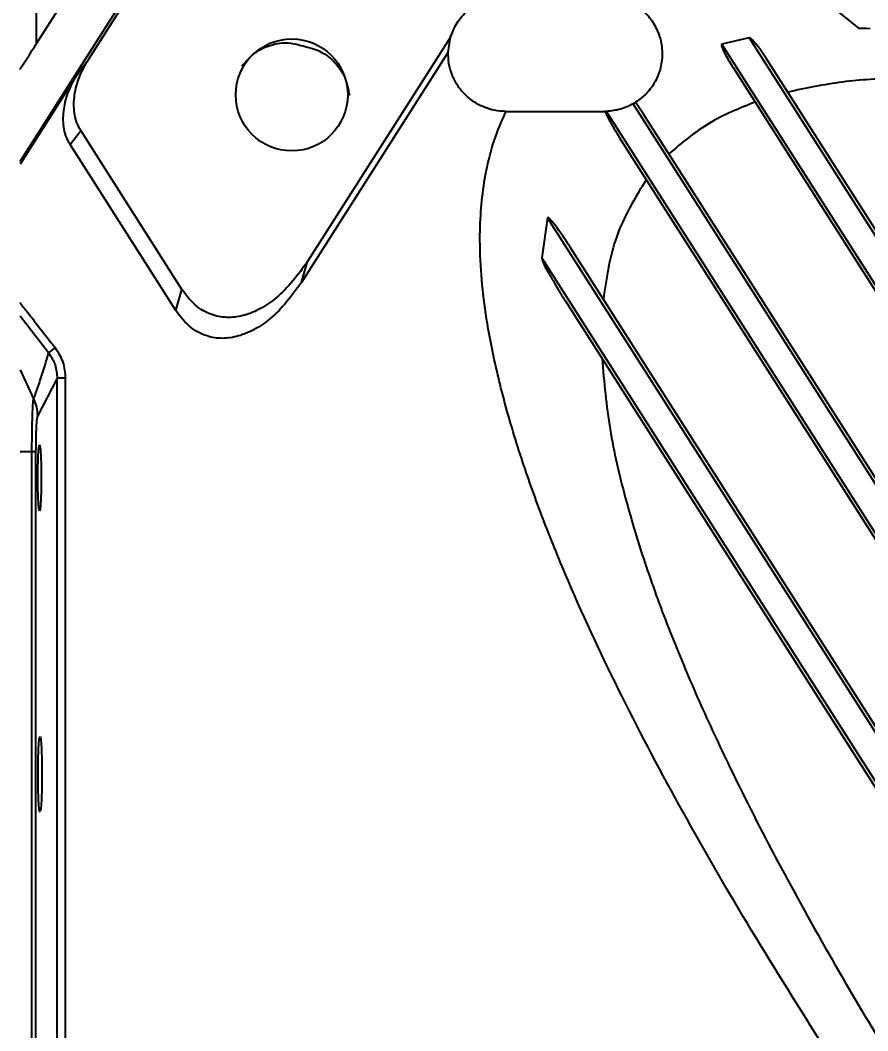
# Model space of a CAD drawing. Header units: millimetres. Extents: x 620 to 19791, y 2539 to 6969.
# Drawn here: x 5873.9 to 5925.3, y 3741.4 to 3802.7 of the extents above; entities that cross this region are included whole.
import ezdxf

# ---------------------------------------------------------------- set-up
doc = ezdxf.new("R2010")
doc.units = ezdxf.units.MM
doc.styles.get("Standard").update_dxf_attribs({"font": 'arial.ttf'})
doc.dimstyles.new('缩小5倍', dxfattribs={"dimtxt": 40, "dimasz": 20, "dimexe": 1, "dimexo": 0.2, "dimgap": 0, "dimtad": 1, "dimtoh": 1, "dimdec": 1, "dimzin": 9, "dimdsep": 46, "dimtxsty": 'Standard', "dimblk": '_FILLED', "dimcen": 0.2, "dimclrd": 256, "dimclre": 256, "dimclrt": 256, "dimadec": 1, "dimazin": 2, "dimtfac": 1, "dimtdec": 1, "dimtofl": 0, "dimtmove": 0, "dimatfit": 3, "dimldrblk": '_FILLED', "dimfxl": 1, "dimtolj": 1, "dimtzin": 0, "dimarcsym": 0})

# ---------------------------------------------------------------- blocks, each defined once
blk = doc.blocks.new('_FILLED')
at = {"color": 0, "linetype": 'ByBlock'}
blk.add_solid([(0, 0), (-1, 0.15), (-1, -0.15)], dxfattribs=at)
blk = doc.blocks.new('*D186')
at = {"lineweight": -2, "transparency": 16777216}
for p, q in [((6040.358, 3798.403), (6040.358, 3974.797)), ((6157.358, 3798.403), (6157.358, 3974.797)), ((6137.358, 3973.797), (6060.358, 3973.797))]:
    blk.add_line(p, q, dxfattribs=at)
at = {"layer": 'Defpoints', "color": 0, "transparency": 16777216}
for p in [(6040.358, 3973.797), (6040.358, 3798.203), (6157.358, 3798.203)]:
    blk.add_point(p, dxfattribs=at)
at = {"lineweight": -2, "transparency": 16777216, "xscale": 20, "yscale": 20, "zscale": 20, "rotation": 180}
blk.add_blockref('_FILLED', (6040.358, 3973.797), dxfattribs=at)
at = {"lineweight": -2, "transparency": 16777216, "xscale": 20, "yscale": 20, "zscale": 20}
blk.add_blockref('_FILLED', (6157.358, 3973.797), dxfattribs=at)
at = {"transparency": 16777216, "insert": (6098.858, 3999.69), "char_height": 40, "attachment_point": 5}
blk.add_mtext('\\A1;117mm [4 5/8"]', dxfattribs=at)
blk = doc.blocks.new('tugj')
at = {"color": 7, "linetype": 'Continuous', "lineweight": 25}
for p, q in [((12456.543, 5132.236), (12471.437, 5155.616)), ((12455.543, 5125.082), (12473.326, 5152.997)), ((12459.694, 5131.273), (12473.467, 5152.892)), ((12502.78, 5136.161), (12506.47, 5133.16)), ((12456.543, 5132.236), (12456.543, 5135.772)), ((12506.47, 5133.16), (12506.928, 5133.16)), ((12506.928, 5133.16), (12507.168, 5133.159)), ((12481.692, 5132.629), (12473.005, 5118.993)), ((12481.544, 5131.718), (12481.692, 5132.629)), ((12499.824, 5132.585), (12498.169, 5132.206)), ((12602.333, 4968.7), (12498.169, 5132.206)), ((12499.824, 5132.585), (12602.333, 4971.678)), ((12481.544, 5131.718), (12472.628, 5117.723)), ((12459.049, 5130.424), (12459.694, 5131.273)), ((12602.502, 4971.785), (12500.88, 5131.3)), ((12459.049, 5130.424), (12455.543, 5124.92)), ((12498.843, 5130.775), (12602.165, 4968.593)), ((12602.333, 4956.603), (12492.775, 5128.574)), ((12493.411, 5127.949), (12492.927, 5128.666)), ((12485.054, 5128.116), (12491.057, 5128.116)), ((12602.333, 4953.625), (12491.169, 5128.118)), ((12602.502, 4956.71), (12493.411, 5127.949)), ((12458.582, 5126.099), (12459.226, 5126.948)), ((12465.373, 5117.3), (12459.226, 5126.948)), ((12464.996, 5116.031), (12458.582, 5126.099)), ((12491.95, 5126.52), (12602.165, 4953.517)), ((12487.58, 5121.653), (12487.236, 5119.216)), ((12602.333, 4941.527), (12487.58, 5121.653)), ((12602.502, 4941.635), (12488.946, 5119.882)), ((12472.628, 5117.723), (12473.005, 5118.993)), ((12602.333, 4938.549), (12487.236, 5119.216)), ((12464.996, 5116.031), (12465.373, 5117.3)), ((12488.646, 5116.63), (12602.165, 4938.442)), ((12457.282, 5113.456), (12455.543, 5115.692)), ((12455.542, 5112.426), (12456.366, 5110.656)), ((12457.804, 5111.914), (12456.598, 5109.617)), ((12457.804, 5059.067), (12457.804, 5111.914)), ((12458.304, 5058.916), (12458.304, 5111.914)), ((12455.543, 5107.475), (12456.268, 5107.475)), ((12456.268, 5107.475), (12456.492, 5107.475)), ((12456.268, 4868.257), (12456.268, 5107.475)), ((12456.492, 5107.475), (12456.492, 4868.257))]:
    blk.add_line(p, q, dxfattribs=at)
blk.add_circle((12472.043, 5129.116), 3.4, dxfattribs=at)
for points, knots in [([(12492.757, 5134.667), (12493.008, 5134.5), (12493.507, 5134.169), (12494.067, 5133.449), (12494.441, 5132.612), (12494.581, 5131.691), (12494.481, 5130.77), (12494.149, 5129.929), (12493.635, 5129.194), (12493.163, 5128.842), (12492.927, 5128.666)], [0, 0, 0, 0, 0.124951, 0.248496, 0.375226, 0.505039, 0.633284, 0.757062, 0.878203, 1, 1, 1, 1]), ([(12481.692, 5132.629), (12481.807, 5132.929), (12482.036, 5133.531), (12482.484, 5133.993), (12482.709, 5134.224)], [0, 0, 0, 0, 0.499998, 1, 1, 1, 1]), ([(12455.543, 5130.666), (12455.546, 5130.671), (12455.552, 5130.681), (12455.604, 5130.763), (12455.686, 5130.891), (12455.849, 5131.146), (12456.138, 5131.6), (12456.396, 5132.006), (12456.543, 5132.236)], [0, 0, 0, 0, 0.07756, 0.161491, 0.258162, 0.37152, 0.644887, 1, 1, 1, 1]), ([(12469.017, 5130.874), (12469.274, 5131.167), (12469.767, 5131.729), (12470.784, 5132.194), (12471.849, 5132.346), (12472.523, 5132.149), (12472.853, 5132.053)], [0, 0, 0, 0, 0.26863, 0.515708, 0.762431, 1, 1, 1, 1]), ([(12498.169, 5132.206), (12498.163, 5132.198), (12498.154, 5132.184), (12498.145, 5132.149), (12498.168, 5132.018), (12498.255, 5131.815), (12498.478, 5131.366), (12498.686, 5131.029), (12498.843, 5130.775)], [0, 0, 0, 0, 0.0172429, 0.0318208, 0.0647438, 0.2616576, 0.4436076, 1, 1, 1, 1]), ([(12500.88, 5131.3), (12500.667, 5131.627), (12500.421, 5132.004), (12500.092, 5132.373), (12499.98, 5132.504), (12499.881, 5132.555), (12499.824, 5132.585)], [0, 0, 0, 0, 0.695426, 0.803807, 0.886321, 1, 1, 1, 1]), ([(12472.853, 5132.053), (12473.192, 5131.964), (12473.874, 5131.785), (12474.715, 5131.1), (12475.341, 5130.179), (12475.474, 5129.447), (12475.542, 5129.074)], [0, 0, 0, 0, 0.241488, 0.486466, 0.738116, 1, 1, 1, 1]), ([(12485.054, 5128.116), (12484.82, 5128.128), (12484.352, 5128.154), (12483.678, 5128.369), (12483.059, 5128.703), (12482.519, 5129.157), (12482.079, 5129.709), (12481.761, 5130.337), (12481.564, 5131.016), (12481.551, 5131.484), (12481.544, 5131.718)], [0, 0, 0, 0, 0.124999, 0.25, 0.375, 0.5, 0.624999, 0.75, 0.875001, 1, 1, 1, 1]), ([(12459.226, 5126.948), (12459.131, 5127.125), (12458.948, 5127.465), (12458.795, 5128.202), (12458.817, 5129.128), (12459.112, 5130.24), (12459.495, 5130.919), (12459.694, 5131.273)], [0, 0, 0, 0, 0.131236, 0.252599, 0.489448, 0.734242, 1, 1, 1, 1]), ([(12458.582, 5126.099), (12458.486, 5126.275), (12458.301, 5126.615), (12458.151, 5127.353), (12458.174, 5128.282), (12458.464, 5129.396), (12458.85, 5130.074), (12459.049, 5130.424)], [0, 0, 0, 0, 0.13125, 0.252621, 0.489417, 0.736135, 1, 1, 1, 1]), ([(12508.851, 5130.142), (12507.724, 5130.09), (12505.471, 5129.987), (12503.266, 5129.519), (12502.164, 5129.285)], [0, 0, 0, 0, 0.500295, 1, 1, 1, 1]), ([(12492.775, 5128.574), (12492.521, 5128.45), (12492.013, 5128.2), (12491.45, 5128.145), (12491.169, 5128.118)], [0, 0, 0, 0, 0.500001, 1, 1, 1, 1]), ([(12492.927, 5128.666), (12492.917, 5128.66), (12492.899, 5128.648), (12492.859, 5128.624), (12492.817, 5128.599), (12492.789, 5128.582), (12492.775, 5128.574)], [0, 0, 0, 0, 0.2860122, 0.5480266, 0.7859955, 1, 1, 1, 1]), ([(12500.177, 5128.681), (12499.22, 5128.296), (12497.309, 5127.528), (12495.731, 5126.203), (12494.944, 5125.542)], [0, 0, 0, 0, 0.500807, 1, 1, 1, 1]), ([(12504.112, 5071.695), (12502.625, 5074.067), (12499.755, 5078.645), (12495.74, 5085.607), (12492.074, 5092.505), (12489.311, 5098.401), (12487.385, 5103.111), (12486.095, 5106.668), (12485.018, 5110.167), (12484.25, 5113.348), (12483.768, 5116.095), (12483.508, 5118.495), (12483.43, 5121.289), (12483.685, 5123.933), (12484.287, 5126.352), (12484.798, 5127.527), (12485.054, 5128.116)], [0, 0, 0, 0, 0.136796, 0.26403, 0.392617, 0.518444, 0.581994, 0.641239, 0.703307, 0.760788, 0.801048, 0.839503, 0.87864, 0.937501, 0.968675, 1, 1, 1, 1]), ([(12491.169, 5128.118), (12491.15, 5128.117), (12491.112, 5128.116), (12491.076, 5128.116), (12491.058, 5128.116)], [0, 0, 0, 0, 0.500021, 1, 1, 1, 1]), ([(12491.058, 5128.116), (12491.139, 5127.949), (12491.404, 5127.399), (12491.726, 5126.88), (12491.95, 5126.52)], [0, 0, 0, 0, 0.304334, 1, 1, 1, 1]), ([(12493.571, 5123.975), (12492.892, 5122.856), (12491.53, 5120.61), (12491.157, 5118.009), (12490.97, 5116.705)], [0, 0, 0, 0, 0.498407, 1, 1, 1, 1]), ([(12488.946, 5119.882), (12488.653, 5120.333), (12488.294, 5120.887), (12487.851, 5121.447), (12487.721, 5121.59), (12487.664, 5121.639), (12487.647, 5121.653), (12487.637, 5121.66), (12487.625, 5121.666), (12487.609, 5121.668), (12487.594, 5121.663), (12487.585, 5121.657), (12487.58, 5121.653)], [0, 0, 0, 0, 0.708055, 0.86974, 0.942758, 0.962417, 0.968449, 0.97195, 0.979494, 0.985552, 0.992118, 1, 1, 1, 1]), ([(12473.005, 5118.993), (12472.424, 5118.201), (12471.613, 5117.097), (12470.195, 5116.132), (12469.223, 5115.717), (12468.229, 5115.555), (12467.219, 5115.708), (12466.166, 5116.255), (12465.66, 5116.921), (12465.373, 5117.3)], [0, 0, 0, 0, 0.305857, 0.426769, 0.535176, 0.636568, 0.73977, 0.851894, 1, 1, 1, 1]), ([(12487.236, 5119.216), (12487.243, 5119.181), (12487.306, 5118.849), (12487.628, 5118.358), (12487.951, 5117.759), (12488.286, 5117.204), (12488.506, 5116.854), (12488.646, 5116.63)], [0, 0, 0, 0, 0.036245, 0.341811, 0.579605, 0.731577, 1, 1, 1, 1]), ([(12472.628, 5117.723), (12472.047, 5116.932), (12471.237, 5115.829), (12469.819, 5114.865), (12468.841, 5114.445), (12467.849, 5114.285), (12466.846, 5114.44), (12465.797, 5114.977), (12465.286, 5115.649), (12464.996, 5116.031)], [0, 0, 0, 0, 0.30586, 0.42607, 0.535169, 0.639123, 0.737722, 0.85059, 1, 1, 1, 1]), ([(12455.54, 5116.494), (12455.54, 5116.494), (12455.541, 5116.494), (12455.541, 5116.493), (12455.542, 5116.491), (12455.548, 5116.484), (12455.57, 5116.456), (12455.658, 5116.343), (12456.01, 5115.896), (12456.612, 5115.129), (12457.212, 5114.362), (12457.563, 5113.913), (12457.649, 5113.8), (12457.67, 5113.771), (12457.675, 5113.764), (12457.676, 5113.762), (12457.677, 5113.761), (12457.677, 5113.761), (12457.677, 5113.761), (12457.677, 5113.761), (12457.677, 5113.761), (12457.677, 5113.761)], [0, 0, 0, 0, 0.0000182, 0.0001591, 0.000557, 0.0020901, 0.0080688, 0.0316903, 0.1255832, 0.4999795, 0.8749481, 0.9687031, 0.9921486, 0.9980156, 0.9994835, 0.9998549, 0.9999514, 0.9999818, 0.9999914, 0.9999957, 1, 1, 1, 1]), ([(12456.366, 5110.656), (12456.366, 5110.656), (12456.366, 5110.656), (12456.366, 5110.657), (12456.367, 5110.658), (12456.369, 5110.664), (12456.41, 5110.763), (12456.461, 5110.903), (12456.537, 5111.112), (12456.627, 5111.367), (12456.73, 5111.67), (12456.962, 5112.37), (12457.134, 5112.955), (12457.282, 5113.456)], [0, 0, 0, 0, 0.000016, 0.0001532, 0.000545, 0.0020442, 0.0079129, 0.1249472, 0.1677158, 0.2499268, 0.4146915, 0.4999339, 1, 1, 1, 1]), ([(12457.677, 5113.761), (12457.63, 5113.725), (12457.532, 5113.65), (12457.405, 5113.551), (12457.312, 5113.479), (12457.291, 5113.463), (12457.282, 5113.456)], [0, 0, 0, 0, 0.243386, 0.502691, 0.760505, 1, 1, 1, 1]), ([(12457.282, 5113.456), (12457.433, 5113.221), (12457.735, 5112.75), (12457.781, 5112.193), (12457.804, 5111.914)], [0, 0, 0, 0, 0.499779, 1, 1, 1, 1]), ([(12457.677, 5113.761), (12457.857, 5113.479), (12458.218, 5112.915), (12458.275, 5112.248), (12458.304, 5111.914)], [0, 0, 0, 0, 0.49954, 1, 1, 1, 1]), ([(12490.887, 5113.112), (12491.016, 5111.675), (12491.272, 5108.827), (12492.27, 5104.615), (12493.515, 5100.513), (12495.001, 5096.477), (12496.666, 5092.507), (12498.77, 5087.974), (12501.407, 5082.779), (12504.551, 5077.095), (12507.934, 5071.352), (12510.282, 5067.619), (12511.491, 5065.695)], [0, 0, 0, 0, 0.082893, 0.164199, 0.248341, 0.329369, 0.411417, 0.49587, 0.616703, 0.746397, 0.869316, 1, 1, 1, 1]), ([(12458.304, 5111.914), (12458.24, 5111.914), (12458.114, 5111.914), (12457.952, 5111.914), (12457.835, 5111.914), (12457.815, 5111.914), (12457.804, 5111.914)], [0, 0, 0, 0, 0.2500035, 0.4999967, 0.7499964, 1, 1, 1, 1]), ([(12456.268, 5107.475), (12456.268, 5107.683), (12456.269, 5107.961), (12456.272, 5108.351), (12456.276, 5108.888), (12456.289, 5109.316), (12456.297, 5109.597), (12456.298, 5109.608), (12456.299, 5109.646), (12456.306, 5109.926), (12456.328, 5110.412), (12456.353, 5110.571), (12456.366, 5110.656)], [0, 0, 0, 0, 0.134061, 0.178697, 0.25734, 0.496477, 0.496759, 0.499029, 0.505384, 0.529518, 0.7461, 1, 1, 1, 1]), ([(12456.366, 5110.656), (12456.432, 5110.49), (12456.566, 5110.156), (12456.587, 5109.797), (12456.598, 5109.617)], [0, 0, 0, 0, 0.496928, 1, 1, 1, 1]), ([(12456.598, 5109.617), (12456.584, 5109.569), (12456.556, 5109.474), (12456.521, 5108.976), (12456.497, 5108.287), (12456.494, 5107.746), (12456.492, 5107.475)], [0, 0, 0, 0, 0.24813, 0.497846, 0.748652, 1, 1, 1, 1]), ([(12456.729, 5103.866), (12456.715, 5103.896), (12456.688, 5103.956), (12456.653, 5104.417), (12456.63, 5105.074), (12456.621, 5105.857), (12456.629, 5106.642), (12456.652, 5107.311), (12456.681, 5107.682), (12456.708, 5107.844), (12456.722, 5107.858), (12456.729, 5107.865)], [0, 0, 0, 0, 0.125441, 0.24983, 0.373603, 0.498413, 0.623139, 0.747559, 0.873244, 0.936089, 1, 1, 1, 1]), ([(12456.729, 5107.865), (12456.743, 5107.835), (12456.77, 5107.775), (12456.805, 5107.314), (12456.828, 5106.657), (12456.836, 5105.874), (12456.828, 5105.09), (12456.805, 5104.42), (12456.776, 5104.049), (12456.75, 5103.887), (12456.736, 5103.873), (12456.729, 5103.866)], [0, 0, 0, 0, 0.125441, 0.24983, 0.373603, 0.498412, 0.623139, 0.74756, 0.873244, 0.936089, 1, 1, 1, 1]), ([(12456.756, 5085.566), (12456.74, 5085.601), (12456.708, 5085.67), (12456.668, 5086.199), (12456.642, 5086.956), (12456.632, 5087.856), (12456.641, 5088.759), (12456.668, 5089.523), (12456.708, 5090.06), (12456.74, 5090.13), (12456.756, 5090.165)], [0, 0, 0, 0, 0.125437, 0.250107, 0.373815, 0.498729, 0.623565, 0.747927, 0.873908, 1, 1, 1, 1]), ([(12456.756, 5090.165), (12456.772, 5090.13), (12456.803, 5090.061), (12456.843, 5089.532), (12456.87, 5088.775), (12456.879, 5087.876), (12456.87, 5086.97), (12456.844, 5086.215), (12456.811, 5085.744), (12456.788, 5085.68), (12456.78, 5085.659)], [0, 0, 0, 0, 0.134323, 0.267824, 0.400296, 0.534058, 0.667737, 0.800909, 0.935813, 1, 1, 1, 1])]:
    blk.add_open_spline(points, degree=3, knots=knots, dxfattribs=at)

msp = doc.modelspace()

# ---------------------------------------------------------------- block references
msp.add_blockref('tugj', (-6581.6851, -1330.91272))

# ---------------------------------------------------------------- dimensions: what is measured, and where the dimension line sits
dim = msp.add_linear_dim(base=(6040.35752, 3973.79657), p1=(6157.35752, 3798.20281), p2=(6040.35752, 3798.20281), dimstyle='缩小5倍', override={"dimpost": 'mm'})
dim.commit()
dim.dimension.update_dxf_attribs({"geometry": '*D186', "text_midpoint": (6098.85752, 3973.79657), "dimtype": 160})

doc.saveas('drawing.dxf')
